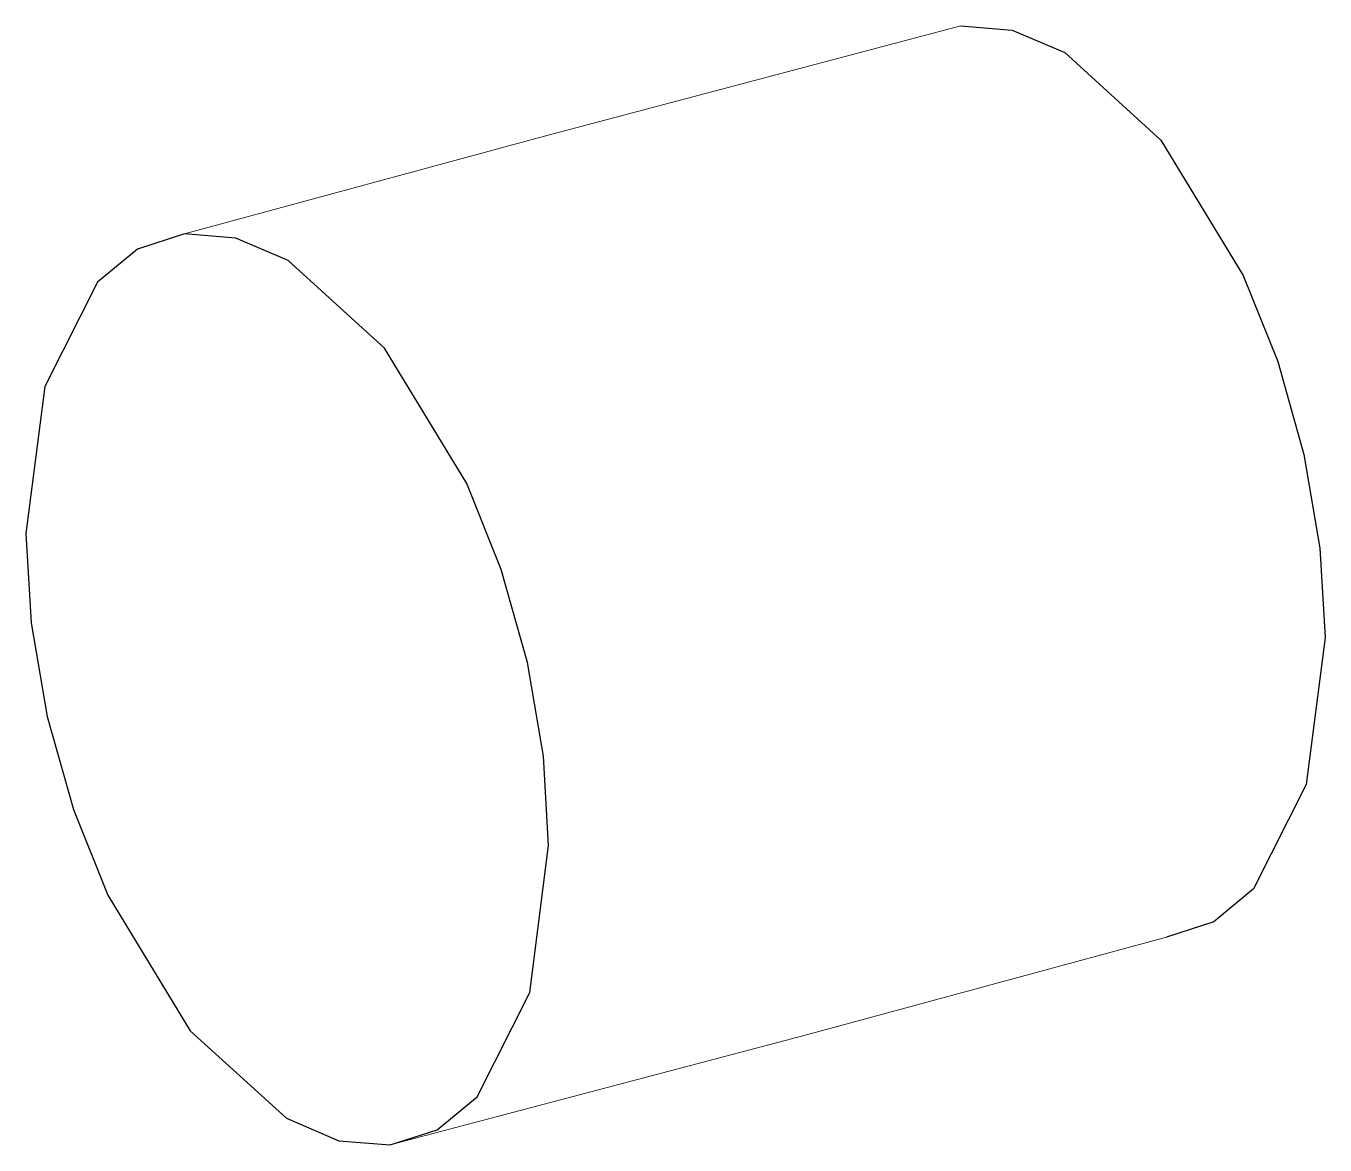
# Model space of a CAD drawing. Extents: x -2.8 to 11.1, y -4.9 to 7.1.
import ezdxf

# ---------------------------------------------------------------- set-up
doc = ezdxf.new("R2010")
doc.units = 0
doc.layers.add('s001-#def-active-grp', color=7, linetype='CONTINUOUS')
doc.layers.add('s005-#def-solid-edge', color=7, linetype='CONTINUOUS')

msp = doc.modelspace()

# ---------------------------------------------------------------- linework, layer by layer
at = {"layer": 's001-#def-active-grp', "color": 7, "linetype": 'CONTINUOUS', "lineweight": 30, "true_color": 0x000000}
for points in [[(7.196, 7.088), (7.745, 7.044), (8.306, 6.803), (9.333, 5.868), (10.214, 4.421), (10.582, 3.503), (10.862, 2.512), (11.033, 1.509), (11.088, 0.555), (10.888, -1.014), (10.324, -2.129), (9.898, -2.482), (9.395, -2.645)], [(-2.592, 3.236), (-2.792, 1.666), (-2.737, 0.713), (-2.566, -0.29), (-2.286, -1.281), (-1.918, -2.199), (-1.037, -3.646), (-0.01, -4.581), (0.551, -4.823), (1.1, -4.866), (1.602, -4.704), (2.029, -4.351), (2.592, -3.236), (2.792, -1.666), (2.737, -0.713), (2.566, 0.29), (2.286, 1.281), (1.918, 2.199), (1.037, 3.646), (0.01, 4.581), (-0.551, 4.823), (-1.1, 4.866), (-1.602, 4.704), (-2.029, 4.351), (-2.592, 3.236)]]:
    msp.add_lwpolyline(points, dxfattribs=at)
at = {"layer": 's005-#def-solid-edge', "color": 7, "linetype": 'CONTINUOUS', "lineweight": 20, "true_color": 0x000000}
for points in [[(-1.1, 4.866), (2.789, 5.921), (7.196, 7.088)], [(1.1, -4.866), (5.507, -3.7), (9.395, -2.645)]]:
    msp.add_lwpolyline(points, dxfattribs=at)

doc.saveas('drawing.dxf')
